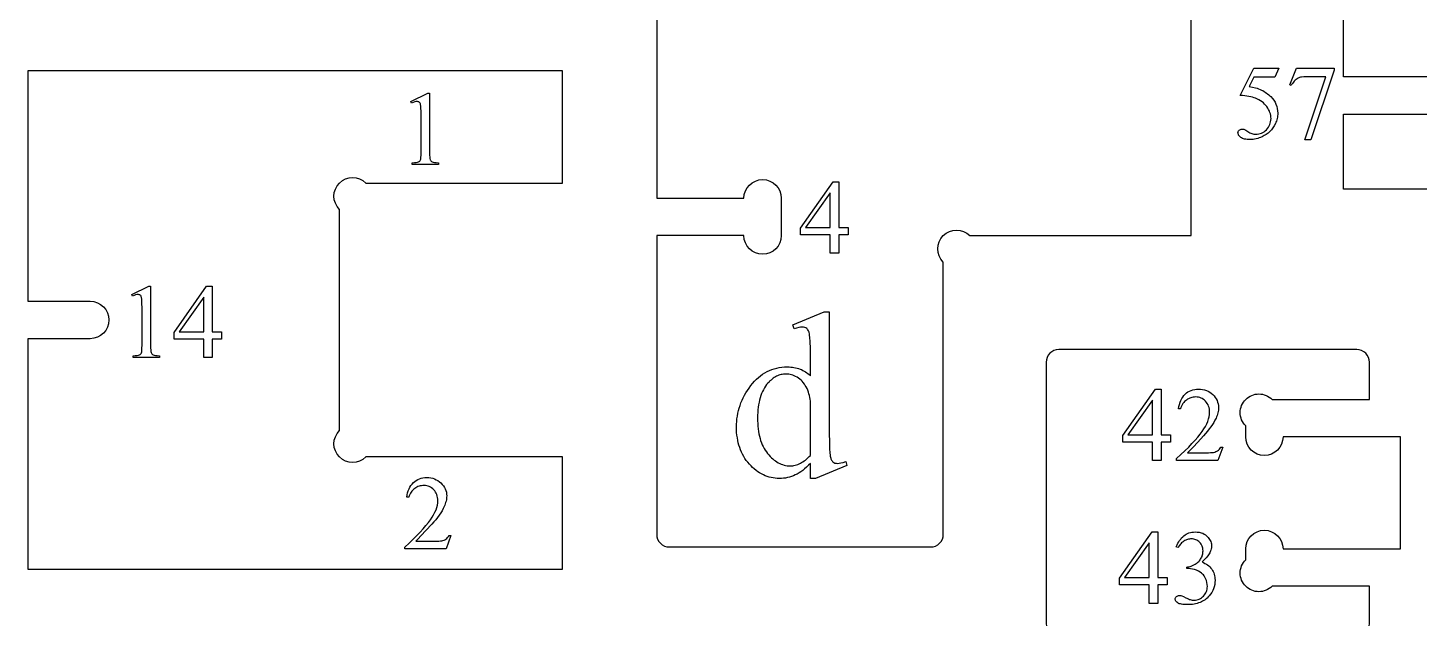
# Model space of a CAD drawing. Extents: x 5 to 599, y -219 to 392.
# Drawn here: x 351.3 to 469.5, y 68.6 to 118.8 of the extents above; entities that cross this region are included whole.
import ezdxf

# ---------------------------------------------------------------- set-up
doc = ezdxf.new("R2010")
doc.units = 0
doc.header["$MEASUREMENT"] = 0
doc.layers.add('EXT', color=1, linetype='CONTINUOUS')
doc.layers.add('TEXT', color=18, linetype='CONTINUOUS')

msp = doc.modelspace()

# ---------------------------------------------------------------- linework, layer by layer
at = {"layer": 'EXT'}
for points in [[(463.03, 105.05), (463.03, 111.4), (474.68, 111.4, 1), (474.68, 114.58), (474.68, 114.58), (463.03, 114.58), (463.03, 137.86), (474.68, 137.86, 1), (474.68, 141.04), (474.68, 141.04), (463.03, 141.04), (463.03, 147.39), (476, 147.39, -0.331679), (484.11, 141.34, -0.145898), (484.11, 111.1, -0.331679), (476, 105.05)], [(351.31, 72.75), (396.71, 72.75), (396.71, 82.28), (380.01, 82.28, -1), (377.77, 84.52), (377.77, 103.32, -1), (380.01, 105.56), (396.71, 105.56), (396.71, 115.09), (351.31, 115.09), (351.31, 95.51), (356.6, 95.51, -1), (356.6, 92.33), (356.6, 92.33), (351.31, 92.33)], [(438.85, 67.06), (464.17, 67.06, 0.414214), (465.23, 68.12), (465.23, 71.29), (456.97, 71.29, -0.414214), (454.73, 71.29, -0.414214), (454.73, 73.54), (454.73, 74.47, -1), (457.9, 74.47), (467.88, 74.47), (467.88, 83.99), (457.9, 83.99, -1), (454.73, 83.99), (454.73, 84.92, -0.414214), (454.73, 87.17, -0.414214), (456.97, 87.17), (465.23, 87.17), (465.23, 90.34, 0.414214), (464.17, 91.4), (438.85, 91.4, 0.414214), (437.79, 90.34), (437.79, 68.12, 0.414214)]]:
    msp.add_lwpolyline(points, format="xyb", close=True, dxfattribs=at)
msp.add_lwpolyline([(404.71, 121.2), (404.71, 104.27), (412.12, 104.27, -1), (415.29, 104.27), (415.29, 101.09, -1), (412.12, 101.09), (404.71, 101.09), (404.71, 75.69, 0.414214), (405.77, 74.63), (427.99, 74.63, 0.414214), (429.05, 75.69), (429.05, 98.84, -1), (431.3, 101.09), (450.11, 101.09), (450.11, 124.37)], format="xyb", dxfattribs=at)
at = {"layer": 'TEXT'}
for points in [[(457.54, 115.31), (457.2, 114.56), (455.41, 114.56), (455.02, 113.76), (455.3, 113.71), (455.57, 113.65), (455.7, 113.61), (455.82, 113.56), (455.95, 113.51), (456.06, 113.46), (456.18, 113.41), (456.29, 113.35), (456.39, 113.28), (456.49, 113.21), (456.59, 113.14), (456.69, 113.06), (456.78, 112.98), (456.86, 112.9), (457, 112.75), (457.12, 112.59), (457.22, 112.42), (457.3, 112.25), (457.37, 112.07), (457.41, 111.89), (457.44, 111.69), (457.45, 111.49), (457.45, 111.38), (457.44, 111.26), (457.42, 111.15), (457.4, 111.04), (457.37, 110.93), (457.34, 110.83), (457.3, 110.73), (457.26, 110.63), (457.16, 110.43), (457.04, 110.26), (456.92, 110.09), (456.78, 109.94), (456.63, 109.81), (456.47, 109.69), (456.3, 109.59), (456.13, 109.49), (456, 109.44), (455.88, 109.39), (455.75, 109.35), (455.62, 109.31), (455.49, 109.29), (455.36, 109.27), (455.23, 109.25), (455.09, 109.25), (454.97, 109.25), (454.85, 109.26), (454.73, 109.28), (454.63, 109.3), (454.54, 109.32), (454.46, 109.35), (454.38, 109.39), (454.32, 109.43), (454.26, 109.48), (454.21, 109.53), (454.17, 109.58), (454.13, 109.62), (454.11, 109.68), (454.09, 109.73), (454.08, 109.78), (454.07, 109.84), (454.08, 109.89), (454.1, 109.95), (454.13, 110), (454.17, 110.05), (454.23, 110.09), (454.29, 110.12), (454.35, 110.14), (454.43, 110.15), (454.53, 110.14), (454.58, 110.13), (454.63, 110.11), (454.74, 110.05), (454.92, 109.93), (455, 109.88), (455.08, 109.83), (455.17, 109.79), (455.25, 109.76), (455.33, 109.74), (455.42, 109.72), (455.5, 109.71), (455.59, 109.7), (455.71, 109.71), (455.84, 109.73), (455.95, 109.76), (456.07, 109.8), (456.18, 109.86), (456.29, 109.92), (456.39, 110), (456.49, 110.09), (456.58, 110.19), (456.66, 110.3), (456.73, 110.41), (456.78, 110.52), (456.82, 110.64), (456.85, 110.77), (456.87, 110.9), (456.88, 111.04), (456.87, 111.17), (456.86, 111.3), (456.83, 111.43), (456.79, 111.56), (456.74, 111.68), (456.68, 111.81), (456.61, 111.93), (456.53, 112.05), (456.44, 112.16), (456.34, 112.27), (456.23, 112.37), (456.12, 112.46), (455.99, 112.55), (455.86, 112.63), (455.72, 112.7), (455.57, 112.77), (455.45, 112.81), (455.31, 112.86), (455.17, 112.89), (455.01, 112.92), (454.84, 112.95), (454.66, 112.97), (454.47, 112.99), (454.27, 113), (455.41, 115.31)], [(459.04, 115.31), (462.23, 115.31), (462.23, 115.14), (460.25, 109.23), (459.76, 109.23), (461.54, 114.59), (459.9, 114.59), (459.67, 114.59), (459.47, 114.56), (459.39, 114.55), (459.31, 114.53), (459.25, 114.5), (459.19, 114.48), (459.1, 114.42), (459.02, 114.36), (458.93, 114.29), (458.86, 114.22), (458.79, 114.14), (458.72, 114.05), (458.66, 113.95), (458.6, 113.85), (458.47, 113.9)], [(383.83, 112.49), (385.28, 113.19), (385.43, 113.19), (385.43, 108.17), (385.43, 107.94), (385.44, 107.76), (385.45, 107.63), (385.47, 107.54), (385.5, 107.49), (385.53, 107.44), (385.58, 107.39), (385.64, 107.36), (385.73, 107.33), (385.84, 107.3), (385.99, 107.29), (386.18, 107.28), (386.18, 107.12), (383.94, 107.12), (383.94, 107.28), (384.13, 107.29), (384.29, 107.3), (384.4, 107.32), (384.48, 107.35), (384.54, 107.39), (384.59, 107.43), (384.63, 107.47), (384.66, 107.52), (384.68, 107.6), (384.69, 107.74), (384.7, 107.93), (384.7, 108.17), (384.7, 111.38), (384.7, 111.68), (384.69, 111.91), (384.68, 112.09), (384.66, 112.22), (384.64, 112.28), (384.62, 112.34), (384.59, 112.38), (384.55, 112.42), (384.51, 112.45), (384.46, 112.47), (384.41, 112.48), (384.35, 112.49), (384.26, 112.48), (384.16, 112.45), (384.04, 112.41), (383.9, 112.35)], [(420.97, 101.78), (420.97, 101.16), (420.17, 101.16), (420.17, 99.59), (419.45, 99.59), (419.45, 101.16), (416.93, 101.16), (416.93, 101.72), (419.69, 105.66), (420.17, 105.66), (420.17, 101.78)], [(419.45, 101.78), (419.45, 104.74), (417.36, 101.78)], [(360.14, 96.09), (361.59, 96.8), (361.73, 96.8), (361.73, 91.77), (361.73, 91.54), (361.74, 91.36), (361.75, 91.23), (361.77, 91.15), (361.8, 91.09), (361.84, 91.04), (361.89, 90.99), (361.95, 90.96), (362.03, 90.93), (362.15, 90.91), (362.3, 90.89), (362.48, 90.88), (362.48, 90.72), (360.24, 90.72), (360.24, 90.88), (360.43, 90.89), (360.59, 90.91), (360.71, 90.93), (360.79, 90.96), (360.84, 90.99), (360.89, 91.03), (360.93, 91.08), (360.96, 91.13), (360.98, 91.21), (360.99, 91.34), (361, 91.53), (361.01, 91.77), (361.01, 94.98), (361, 95.28), (361, 95.52), (360.98, 95.7), (360.96, 95.82), (360.94, 95.88), (360.92, 95.94), (360.89, 95.99), (360.85, 96.02), (360.81, 96.05), (360.76, 96.07), (360.71, 96.09), (360.66, 96.09), (360.57, 96.08), (360.46, 96.06), (360.34, 96.01), (360.2, 95.95)], [(367.76, 92.92), (367.76, 92.29), (366.96, 92.29), (366.96, 90.72), (366.24, 90.72), (366.24, 92.29), (363.72, 92.29), (363.72, 92.85), (366.48, 96.8), (366.96, 96.8), (366.96, 92.92)], [(366.24, 92.92), (366.24, 95.87), (364.15, 92.92)], [(417.76, 81.73), (417.6, 81.57), (417.44, 81.41), (417.27, 81.27), (417.11, 81.14), (416.96, 81.03), (416.8, 80.92), (416.64, 80.83), (416.48, 80.75), (416.33, 80.68), (416.16, 80.62), (416, 80.57), (415.83, 80.53), (415.66, 80.49), (415.49, 80.47), (415.32, 80.46), (415.14, 80.45), (414.95, 80.46), (414.78, 80.47), (414.6, 80.5), (414.43, 80.53), (414.26, 80.57), (414.09, 80.62), (413.93, 80.69), (413.77, 80.76), (413.61, 80.84), (413.45, 80.93), (413.3, 81.03), (413.15, 81.14), (413, 81.26), (412.86, 81.39), (412.72, 81.53), (412.58, 81.68), (412.45, 81.83), (412.32, 81.99), (412.21, 82.16), (412.1, 82.33), (412, 82.51), (411.91, 82.69), (411.83, 82.88), (411.76, 83.08), (411.7, 83.27), (411.64, 83.48), (411.59, 83.69), (411.56, 83.91), (411.53, 84.13), (411.5, 84.35), (411.49, 84.59), (411.49, 84.82), (411.49, 85.06), (411.51, 85.3), (411.53, 85.53), (411.56, 85.76), (411.61, 85.99), (411.66, 86.22), (411.72, 86.44), (411.79, 86.66), (411.87, 86.88), (411.96, 87.1), (412.06, 87.31), (412.17, 87.52), (412.29, 87.73), (412.41, 87.94), (412.55, 88.14), (412.7, 88.34), (412.85, 88.53), (413.01, 88.71), (413.18, 88.88), (413.35, 89.04), (413.52, 89.18), (413.7, 89.31), (413.89, 89.43), (414.08, 89.54), (414.28, 89.63), (414.48, 89.71), (414.69, 89.78), (414.9, 89.84), (415.12, 89.88), (415.34, 89.91), (415.57, 89.93), (415.81, 89.94), (415.96, 89.93), (416.1, 89.92), (416.24, 89.91), (416.37, 89.89), (416.51, 89.86), (416.64, 89.83), (416.76, 89.79), (416.89, 89.75), (417.01, 89.7), (417.13, 89.64), (417.24, 89.58), (417.35, 89.51), (417.46, 89.44), (417.56, 89.36), (417.66, 89.28), (417.76, 89.18), (417.76, 90.83), (417.76, 91.53), (417.74, 92.07), (417.72, 92.47), (417.7, 92.61), (417.69, 92.72), (417.65, 92.88), (417.62, 92.95), (417.59, 93.01), (417.56, 93.07), (417.53, 93.12), (417.5, 93.16), (417.46, 93.19), (417.38, 93.25), (417.28, 93.29), (417.18, 93.31), (417.07, 93.32), (416.93, 93.31), (416.77, 93.28), (416.59, 93.23), (416.39, 93.17), (416.27, 93.51), (418.93, 94.6), (419.37, 94.6), (419.37, 84.27), (419.38, 83.56), (419.39, 83), (419.41, 82.6), (419.43, 82.46), (419.44, 82.35), (419.49, 82.19), (419.51, 82.12), (419.54, 82.06), (419.57, 82), (419.6, 81.95), (419.64, 81.9), (419.68, 81.87), (419.76, 81.81), (419.85, 81.76), (419.95, 81.74), (420.05, 81.73), (420.2, 81.74), (420.36, 81.77), (420.55, 81.82), (420.76, 81.9), (420.86, 81.55), (418.21, 80.45), (417.76, 80.45)], [(417.76, 82.41), (417.76, 87.02), (417.74, 87.18), (417.72, 87.34), (417.68, 87.5), (417.64, 87.65), (417.6, 87.8), (417.54, 87.95), (417.48, 88.09), (417.41, 88.23), (417.33, 88.36), (417.25, 88.48), (417.16, 88.6), (417.07, 88.71), (416.97, 88.81), (416.86, 88.9), (416.75, 88.98), (416.63, 89.05), (416.51, 89.12), (416.39, 89.17), (416.28, 89.22), (416.16, 89.26), (416.04, 89.29), (415.92, 89.31), (415.81, 89.33), (415.69, 89.33), (415.59, 89.33), (415.48, 89.32), (415.38, 89.3), (415.27, 89.28), (415.17, 89.26), (415.07, 89.22), (414.98, 89.18), (414.88, 89.14), (414.79, 89.09), (414.69, 89.03), (414.6, 88.97), (414.51, 88.9), (414.42, 88.82), (414.33, 88.74), (414.25, 88.65), (414.16, 88.56), (414.05, 88.43), (413.95, 88.29), (413.86, 88.15), (413.77, 87.99), (413.69, 87.83), (413.62, 87.67), (413.55, 87.49), (413.49, 87.31), (413.44, 87.12), (413.4, 86.93), (413.36, 86.72), (413.33, 86.51), (413.3, 86.29), (413.29, 86.07), (413.28, 85.83), (413.27, 85.59), (413.28, 85.35), (413.29, 85.12), (413.3, 84.89), (413.33, 84.67), (413.36, 84.45), (413.39, 84.25), (413.44, 84.05), (413.49, 83.85), (413.54, 83.67), (413.61, 83.49), (413.68, 83.32), (413.76, 83.16), (413.84, 83), (413.93, 82.85), (414.03, 82.71), (414.13, 82.57), (414.24, 82.45), (414.35, 82.33), (414.46, 82.22), (414.57, 82.12), (414.69, 82.02), (414.8, 81.94), (414.92, 81.86), (415.04, 81.79), (415.16, 81.73), (415.28, 81.67), (415.4, 81.63), (415.53, 81.59), (415.66, 81.56), (415.78, 81.54), (415.91, 81.53), (416.04, 81.53), (416.15, 81.53), (416.26, 81.54), (416.37, 81.56), (416.48, 81.58), (416.59, 81.61), (416.7, 81.65), (416.81, 81.7), (416.92, 81.75), (417.02, 81.81), (417.13, 81.87), (417.24, 81.95), (417.34, 82.02), (417.45, 82.11), (417.55, 82.21), (417.66, 82.31)], [(448.35, 84.17), (448.35, 83.55), (447.55, 83.55), (447.55, 81.97), (446.82, 81.97), (446.82, 83.55), (444.3, 83.55), (444.3, 84.11), (447.07, 88.05), (447.55, 88.05), (447.55, 84.17)], [(452.78, 83.12), (452.37, 81.97), (448.85, 81.97), (448.85, 82.14), (449.23, 82.48), (449.57, 82.81), (449.89, 83.12), (450.17, 83.42), (450.43, 83.7), (450.66, 83.97), (450.86, 84.21), (451.04, 84.45), (451.18, 84.67), (451.31, 84.88), (451.42, 85.1), (451.51, 85.3), (451.58, 85.51), (451.63, 85.7), (451.66, 85.9), (451.67, 86.08), (451.66, 86.22), (451.65, 86.35), (451.62, 86.48), (451.58, 86.6), (451.53, 86.71), (451.47, 86.82), (451.4, 86.92), (451.32, 87.01), (451.23, 87.1), (451.14, 87.17), (451.04, 87.24), (450.94, 87.29), (450.83, 87.33), (450.72, 87.36), (450.61, 87.37), (450.49, 87.38), (450.38, 87.37), (450.28, 87.36), (450.17, 87.34), (450.07, 87.31), (449.98, 87.28), (449.88, 87.23), (449.79, 87.18), (449.7, 87.12), (449.62, 87.05), (449.54, 86.98), (449.47, 86.9), (449.4, 86.81), (449.34, 86.71), (449.28, 86.6), (449.23, 86.49), (449.19, 86.37), (449.02, 86.37), (449.06, 86.57), (449.1, 86.75), (449.16, 86.93), (449.22, 87.09), (449.3, 87.24), (449.38, 87.37), (449.48, 87.5), (449.59, 87.62), (449.71, 87.72), (449.83, 87.81), (449.96, 87.88), (450.1, 87.94), (450.25, 87.99), (450.4, 88.02), (450.56, 88.04), (450.72, 88.05), (450.9, 88.04), (451.07, 88.02), (451.23, 87.99), (451.39, 87.93), (451.54, 87.87), (451.68, 87.79), (451.81, 87.69), (451.93, 87.59), (452.05, 87.47), (452.15, 87.34), (452.23, 87.21), (452.3, 87.08), (452.35, 86.94), (452.39, 86.79), (452.41, 86.64), (452.42, 86.49), (452.42, 86.37), (452.41, 86.26), (452.39, 86.15), (452.37, 86.04), (452.34, 85.92), (452.3, 85.81), (452.26, 85.7), (452.21, 85.58), (452.12, 85.4), (452.02, 85.22), (451.91, 85.04), (451.78, 84.85), (451.64, 84.66), (451.49, 84.47), (451.33, 84.27), (451.15, 84.08), (450.66, 83.54), (450.27, 83.12), (449.98, 82.82), (449.79, 82.64), (451.34, 82.64), (451.56, 82.64), (451.75, 82.65), (451.89, 82.66), (452.01, 82.67), (452.1, 82.69), (452.19, 82.73), (452.27, 82.77), (452.35, 82.81), (452.43, 82.87), (452.5, 82.94), (452.56, 83.03), (452.62, 83.12)], [(446.82, 84.17), (446.82, 87.12), (444.73, 84.17)], [(387.24, 75.6), (386.82, 74.46), (383.31, 74.46), (383.31, 74.62), (383.68, 74.96), (384.03, 75.29), (384.34, 75.61), (384.63, 75.9), (384.89, 76.18), (385.12, 76.45), (385.32, 76.7), (385.49, 76.93), (385.64, 77.15), (385.77, 77.37), (385.88, 77.58), (385.97, 77.79), (386.04, 77.99), (386.09, 78.18), (386.12, 78.38), (386.13, 78.57), (386.12, 78.7), (386.1, 78.84), (386.08, 78.96), (386.04, 79.08), (385.99, 79.19), (385.93, 79.3), (385.86, 79.4), (385.78, 79.5), (385.69, 79.58), (385.6, 79.66), (385.5, 79.72), (385.4, 79.77), (385.29, 79.81), (385.18, 79.84), (385.07, 79.85), (384.95, 79.86), (384.84, 79.86), (384.74, 79.84), (384.63, 79.82), (384.53, 79.8), (384.44, 79.76), (384.34, 79.72), (384.25, 79.66), (384.16, 79.6), (384.08, 79.54), (384, 79.46), (383.92, 79.38), (383.86, 79.29), (383.8, 79.19), (383.74, 79.08), (383.69, 78.97), (383.65, 78.85), (383.48, 78.85), (383.52, 79.05), (383.56, 79.23), (383.61, 79.41), (383.68, 79.57), (383.75, 79.72), (383.84, 79.86), (383.94, 79.98), (384.05, 80.1), (384.16, 80.2), (384.29, 80.29), (384.42, 80.36), (384.56, 80.42), (384.7, 80.47), (384.86, 80.51), (385.02, 80.53), (385.18, 80.53), (385.36, 80.53), (385.53, 80.5), (385.69, 80.47), (385.85, 80.42), (385.99, 80.35), (386.13, 80.27), (386.27, 80.18), (386.39, 80.07), (386.5, 79.95), (386.6, 79.82), (386.69, 79.69), (386.76, 79.56), (386.81, 79.42), (386.85, 79.28), (386.87, 79.12), (386.88, 78.97), (386.87, 78.86), (386.86, 78.74), (386.85, 78.63), (386.82, 78.52), (386.79, 78.4), (386.76, 78.29), (386.72, 78.18), (386.67, 78.06), (386.58, 77.89), (386.48, 77.7), (386.37, 77.52), (386.24, 77.33), (386.1, 77.14), (385.95, 76.95), (385.79, 76.76), (385.61, 76.56), (385.12, 76.02), (384.72, 75.6), (384.43, 75.3), (384.25, 75.12), (385.8, 75.12), (386.02, 75.12), (386.2, 75.13), (386.35, 75.14), (386.47, 75.15), (386.56, 75.18), (386.65, 75.21), (386.73, 75.25), (386.81, 75.3), (386.88, 75.36), (386.95, 75.43), (387.02, 75.51), (387.08, 75.6)], [(448.07, 72.03), (448.07, 71.41), (447.27, 71.41), (447.27, 69.83), (446.54, 69.83), (446.54, 71.41), (444.02, 71.41), (444.02, 71.97), (446.78, 75.91), (447.27, 75.91), (447.27, 72.03)], [(448.84, 74.65), (448.9, 74.8), (448.97, 74.94), (449.05, 75.07), (449.12, 75.19), (449.21, 75.3), (449.29, 75.4), (449.38, 75.5), (449.48, 75.58), (449.58, 75.66), (449.68, 75.73), (449.8, 75.78), (449.91, 75.83), (450.04, 75.86), (450.17, 75.89), (450.3, 75.9), (450.45, 75.91), (450.62, 75.9), (450.78, 75.88), (450.94, 75.84), (451.08, 75.79), (451.21, 75.73), (451.33, 75.65), (451.44, 75.55), (451.54, 75.44), (451.61, 75.36), (451.67, 75.27), (451.72, 75.18), (451.76, 75.09), (451.79, 74.99), (451.82, 74.9), (451.83, 74.8), (451.83, 74.7), (451.83, 74.62), (451.82, 74.54), (451.81, 74.46), (451.78, 74.37), (451.75, 74.29), (451.72, 74.21), (451.68, 74.13), (451.63, 74.04), (451.58, 73.96), (451.51, 73.87), (451.37, 73.7), (451.21, 73.53), (451.02, 73.36), (451.15, 73.3), (451.27, 73.24), (451.39, 73.17), (451.5, 73.1), (451.6, 73.02), (451.69, 72.93), (451.77, 72.84), (451.85, 72.74), (451.91, 72.64), (451.97, 72.54), (452.02, 72.42), (452.06, 72.31), (452.09, 72.19), (452.11, 72.07), (452.12, 71.94), (452.13, 71.8), (452.12, 71.61), (452.1, 71.43), (452.06, 71.25), (452.01, 71.08), (451.94, 70.92), (451.85, 70.76), (451.75, 70.61), (451.64, 70.47), (451.55, 70.38), (451.47, 70.29), (451.38, 70.21), (451.28, 70.14), (451.18, 70.08), (451.07, 70.02), (450.97, 69.96), (450.85, 69.91), (450.73, 69.87), (450.61, 69.83), (450.48, 69.8), (450.35, 69.77), (450.22, 69.75), (450.07, 69.74), (449.93, 69.73), (449.78, 69.73), (449.63, 69.73), (449.5, 69.74), (449.38, 69.75), (449.27, 69.77), (449.18, 69.79), (449.09, 69.81), (449.02, 69.84), (448.96, 69.88), (448.87, 69.95), (448.83, 69.99), (448.8, 70.03), (448.77, 70.07), (448.76, 70.11), (448.75, 70.16), (448.74, 70.2), (448.75, 70.26), (448.77, 70.32), (448.8, 70.37), (448.85, 70.42), (448.9, 70.46), (448.96, 70.49), (449.02, 70.51), (449.09, 70.52), (449.21, 70.51), (449.32, 70.48), (449.44, 70.43), (449.66, 70.32), (449.88, 70.21), (449.96, 70.18), (450.02, 70.16), (450.1, 70.14), (450.19, 70.12), (450.28, 70.11), (450.37, 70.11), (450.48, 70.12), (450.58, 70.13), (450.69, 70.16), (450.79, 70.2), (450.88, 70.25), (450.97, 70.31), (451.06, 70.38), (451.15, 70.46), (451.22, 70.55), (451.29, 70.64), (451.35, 70.73), (451.4, 70.84), (451.43, 70.94), (451.46, 71.05), (451.47, 71.16), (451.48, 71.28), (451.47, 71.45), (451.44, 71.62), (451.39, 71.79), (451.32, 71.95), (451.27, 72.07), (451.2, 72.17), (451.14, 72.26), (451.07, 72.33), (450.97, 72.41), (450.85, 72.49), (450.71, 72.57), (450.56, 72.65), (450.39, 72.71), (450.22, 72.75), (450.05, 72.78), (449.88, 72.79), (449.74, 72.79), (449.74, 72.92), (449.83, 72.93), (449.92, 72.95), (450.09, 73), (450.27, 73.08), (450.44, 73.17), (450.52, 73.22), (450.6, 73.28), (450.67, 73.34), (450.74, 73.4), (450.8, 73.46), (450.86, 73.53), (450.9, 73.6), (450.95, 73.67), (450.98, 73.74), (451.02, 73.81), (451.04, 73.89), (451.07, 73.97), (451.08, 74.05), (451.1, 74.13), (451.1, 74.22), (451.11, 74.3), (451.1, 74.41), (451.09, 74.52), (451.07, 74.62), (451.03, 74.71), (450.99, 74.8), (450.95, 74.88), (450.89, 74.96), (450.82, 75.03), (450.75, 75.1), (450.67, 75.16), (450.59, 75.2), (450.5, 75.24), (450.41, 75.27), (450.32, 75.3), (450.22, 75.31), (450.12, 75.31), (450.03, 75.31), (449.95, 75.3), (449.87, 75.29), (449.79, 75.27), (449.71, 75.24), (449.64, 75.21), (449.56, 75.17), (449.49, 75.13), (449.42, 75.08), (449.35, 75.03), (449.29, 74.97), (449.22, 74.9), (449.16, 74.83), (449.1, 74.75), (448.98, 74.58)], [(446.54, 72.03), (446.54, 74.98), (444.45, 72.03)]]:
    msp.add_lwpolyline(points, close=True, dxfattribs=at)

doc.saveas('drawing.dxf')
